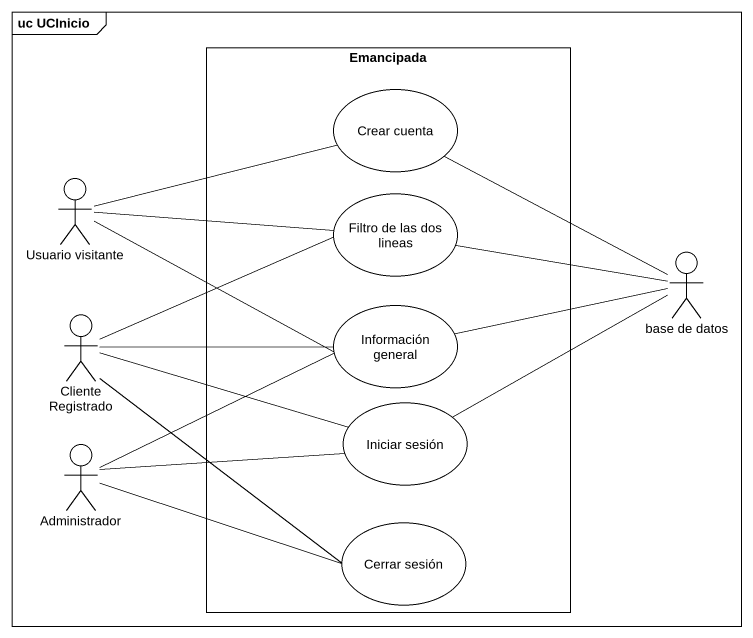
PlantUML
@startuml
mainframe uc UCInicio
rectangle Emancipada {
  usecase "Crear cuenta" as Crear_cuenta
  usecase "Filtro de las dos lineas" as Filtro_de_las_dos_lineas
  usecase "Información general" as Información_general
  usecase "Iniciar sesión" as Iniciar_sesión
  usecase "Cerrar sesión" as Cerrar_sesión
}
actor "Usuario visitante" as Usuario_visitante
actor "base de datos" as base_de_datos
actor "Cliente Registrado" as Cliente_Registrado
actor Administrador
Crear_cuenta -- base_de_datos
Usuario_visitante -right- Crear_cuenta
Usuario_visitante -right- Filtro_de_las_dos_lineas
Usuario_visitante -right- Información_general
Filtro_de_las_dos_lineas -right- base_de_datos
Cliente_Registrado -right- Filtro_de_las_dos_lineas
Cliente_Registrado -right- Información_general
Cliente_Registrado -right- Iniciar_sesión
Cliente_Registrado -right- Cerrar_sesión
Información_general -right- base_de_datos
Administrador -right- Información_general
Administrador -right- Iniciar_sesión
Administrador -right- Cerrar_sesión
Iniciar_sesión -right- base_de_datos
@enduml
